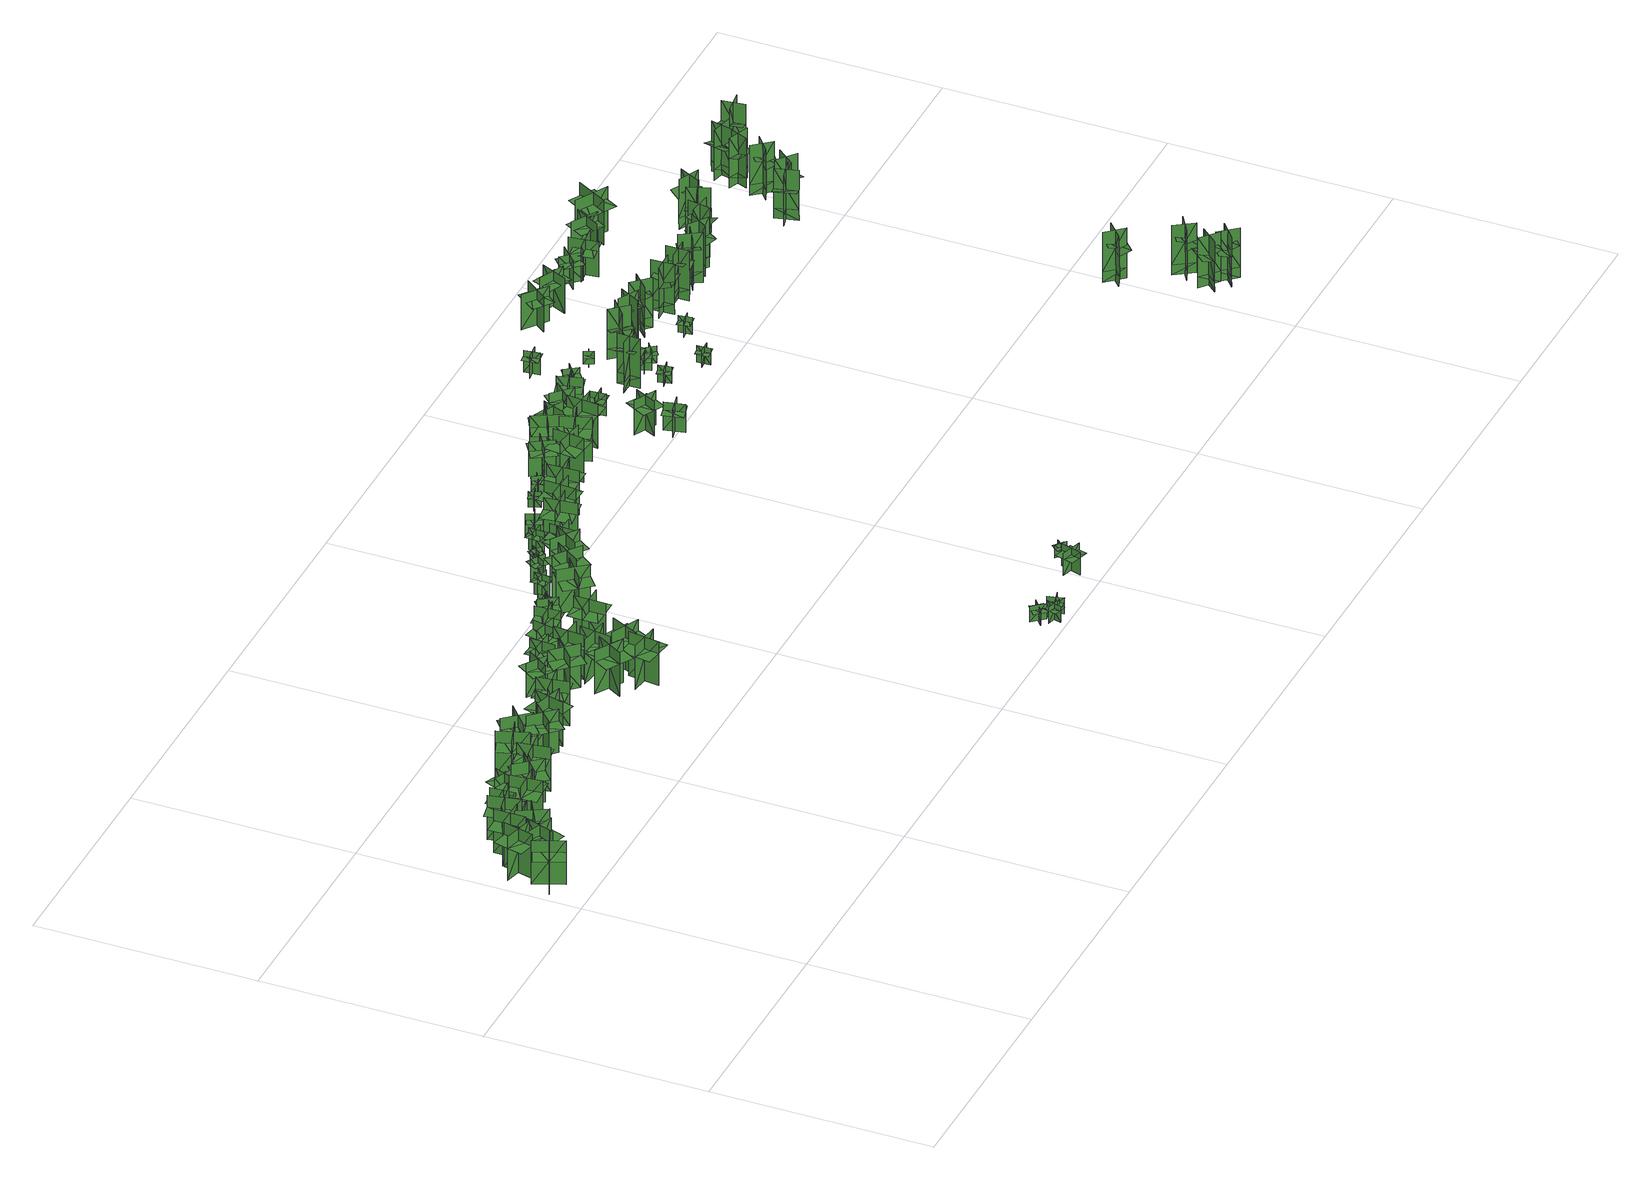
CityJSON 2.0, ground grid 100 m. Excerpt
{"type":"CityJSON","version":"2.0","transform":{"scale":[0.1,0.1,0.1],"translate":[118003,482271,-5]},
"CityObjects":{
"tree1":{"type":"SolitaryVegetationObject","geometry":[{"type":"MultiSurface","lod":"1","boundaries":[[[0,1,2]],[[0,2,3]],[[4,5,6]],[[4,6,7]],[[8,9,10]],[[8,10,11]],[[8,11,12]],[[8,12,13]]]}]},
"tree2":{"type":"SolitaryVegetationObject","geometry":[{"type":"MultiSurface","lod":"1","boundaries":[[[14,15,16]],[[14,16,17]],[[18,19,20]],[[18,20,21]],[[22,23,24]],[[22,24,25]],[[22,25,26]],[[22,26,27]]]}]},
"tree3":{"type":"SolitaryVegetationObject","geometry":[{"type":"MultiSurface","lod":"1","boundaries":[[[28,29,30]],[[28,30,31]],[[32,33,34]],[[32,34,35]],[[36,37,38]],[[36,38,39]],[[36,39,40]],[[36,40,41]]]}]},
"tree4":{"type":"SolitaryVegetationObject","geometry":[{"type":"MultiSurface","lod":"1","boundaries":[[[42,43,44]],[[42,44,45]],[[46,47,48]],[[46,48,49]],[[50,51,52]],[[50,52,53]],[[50,53,54]],[[50,54,55]]]}]},
"tree5":{"type":"SolitaryVegetationObject","geometry":[{"type":"MultiSurface","lod":"1","boundaries":[[[56,57,58]],[[56,58,59]],[[60,61,62]],[[60,62,63]],[[64,65,66]],[[64,66,67]],[[64,67,68]],[[64,68,69]]]}]},
"tree6":{"type":"SolitaryVegetationObject","geometry":[{"type":"MultiSurface","lod":"1","boundaries":[[[70,71,72]],[[70,72,73]],[[74,75,76]],[[74,76,77]],[[78,79,80]],[[78,80,81]],[[78,81,82]],[[78,82,83]]]}]},
"tree7":{"type":"SolitaryVegetationObject","geometry":[{"type":"MultiSurface","lod":"1","boundaries":[[[84,85,86]],[[84,86,87]],[[88,89,90]],[[88,90,91]],[[92,93,94]],[[92,94,95]],[[92,95,96]],[[92,96,97]]]}]},
"tree8":{"type":"SolitaryVegetationObject","geometry":[{"type":"MultiSurface","lod":"1","boundaries":[[[98,99,100]],[[98,100,101]],[[102,103,104]],[[102,104,105]],[[106,107,108]],[[106,108,109]],[[106,109,110]],[[106,110,111]]]}]},
"tree9":{"type":"SolitaryVegetationObject","geometry":[{"type":"MultiSurface","lod":"1","boundaries":[[[112,113,114]],[[112,114,115]],[[116,117,118]],[[116,118,119]],[[120,121,122]],[[120,122,123]],[[120,123,124]],[[120,124,125]]]}]},
"tree10":{"type":"SolitaryVegetationObject","geometry":[{"type":"MultiSurface","lod":"1","boundaries":[[[126,127,128]],[[126,128,129]],[[130,131,132]],[[130,132,133]],[[134,135,136]],[[134,136,137]],[[134,137,138]],[[134,138,139]]]}]},
"tree11":{"type":"SolitaryVegetationObject","geometry":[{"type":"MultiSurface","lod":"1","boundaries":[[[140,141,142]],[[140,142,143]],[[144,145,146]],[[144,146,147]],[[148,149,150]],[[148,150,151]],[[148,151,152]],[[148,152,153]]]}]},
"tree12":{"type":"SolitaryVegetationObject","geometry":[{"type":"MultiSurface","lod":"1","boundaries":[[[154,155,156]],[[154,156,157]],[[158,159,160]],[[158,160,161]],[[162,163,164]],[[162,164,165]],[[162,165,166]],[[162,166,167]]]}]},
"tree13":{"type":"SolitaryVegetationObject","geometry":[{"type":"MultiSurface","lod":"1","boundaries":[[[168,169,170]],[[168,170,171]],[[172,173,174]],[[172,174,175]],[[176,177,178]],[[176,178,179]],[[176,179,180]],[[176,180,181]]]}]},
"tree14":{"type":"SolitaryVegetationObject","geometry":[{"type":"MultiSurface","lod":"1","boundaries":[[[182,183,184]],[[182,184,185]],[[186,187,188]],[[186,188,189]],[[190,191,192]],[[190,192,193]],[[190,193,194]],[[190,194,195]]]}]},
"tree15":{"type":"SolitaryVegetationObject","geometry":[{"type":"MultiSurface","lod":"1","boundaries":[[[196,197,198]],[[196,198,199]],[[200,201,202]],[[200,202,203]],[[204,205,206]],[[204,206,207]],[[204,207,208]],[[204,208,209]]]}]},
"tree16":{"type":"SolitaryVegetationObject","geometry":[{"type":"MultiSurface","lod":"1","boundaries":[[[210,211,212]],[[210,212,213]],[[214,215,216]],[[214,216,217]],[[218,219,220]],[[218,220,221]],[[218,221,222]],[[218,222,223]]]}]},
"tree17":{"type":"SolitaryVegetationObject","geometry":[{"type":"MultiSurface","lod":"1","boundaries":[[[224,225,226]],[[224,226,227]],[[228,229,230]],[[228,230,231]],[[232,233,234]],[[232,234,235]],[[232,235,236]],[[232,236,237]]]}]},
"tree18":{"type":"SolitaryVegetationObject","geometry":[{"type":"MultiSurface","lod":"1","boundaries":[[[238,239,240]],[[238,240,241]],[[242,243,244]],[[242,244,245]],[[246,247,248]],[[246,248,249]],[[246,249,250]],[[246,250,251]]]}]},
"tree19":{"type":"SolitaryVegetationObject","geometry":[{"type":"MultiSurface","lod":"1","boundaries":[[[252,253,254]],[[252,254,255]],[[256,257,258]],[[256,258,259]],[[260,261,262]],[[260,262,263]],[[260,263,264]],[[260,264,265]]]}]},
"tree20":{"type":"SolitaryVegetationObject","geometry":[{"type":"MultiSurface","lod":"1","boundaries":[[[266,267,268]],[[266,268,269]],[[270,271,272]],[[270,272,273]],[[274,275,276]],[[274,276,277]],[[274,277,278]],[[274,278,279]]]}]},
"tree21":{"type":"SolitaryVegetationObject","geometry":[{"type":"MultiSurface","lod":"1","boundaries":[[[280,281,282]],[[280,282,283]],[[284,285,286]],[[284,286,287]],[[288,289,290]],[[288,290,291]],[[288,291,292]],[[288,292,293]]]}]},
"tree22":{"type":"SolitaryVegetationObject","geometry":[{"type":"MultiSurface","lod":"1","boundaries":[[[294,295,296]],[[294,296,297]],[[298,299,300]],[[298,300,301]],[[302,303,304]],[[302,304,305]],[[302,305,306]],[[302,306,307]]]}]},
"tree23":{"type":"SolitaryVegetationObject","geometry":[{"type":"MultiSurface","lod":"1","boundaries":[[[308,309,310]],[[308,310,311]],[[312,313,314]],[[312,314,315]],[[316,317,318]],[[316,318,319]],[[316,319,320]],[[316,320,321]]]}]},
"tree24":{"type":"SolitaryVegetationObject","geometry":[{"type":"MultiSurface","lod":"1","boundaries":[[[322,323,324]],[[322,324,325]],[[326,327,328]],[[326,328,329]],[[330,331,332]],[[330,332,333]],[[330,333,334]],[[330,334,335]]]}]},
"tree25":{"type":"SolitaryVegetationObject","geometry":[{"type":"MultiSurface","lod":"1","boundaries":[[[336,337,338]],[[336,338,339]],[[340,341,342]],[[340,342,343]],[[344,345,346]],[[344,346,347]],[[344,347,348]],[[344,348,349]]]}]},
"tree26":{"type":"SolitaryVegetationObject","geometry":[{"type":"MultiSurface","lod":"1","boundaries":[[[350,351,352]],[[350,352,353]],[[354,355,356]],[[354,356,357]],[[358,359,360]],[[358,360,361]],[[358,361,362]],[[358,362,363]]]}]},
"tree27":{"type":"SolitaryVegetationObject","geometry":[{"type":"MultiSurface","lod":"1","boundaries":[[[364,365,366]],[[364,366,367]],[[368,369,370]],[[368,370,371]],[[372,373,374]],[[372,374,375]],[[372,375,376]],[[372,376,377]]]}]},
"tree28":{"type":"SolitaryVegetationObject","geometry":[{"type":"MultiSurface","lod":"1","boundaries":[[[378,379,380]],[[378,380,381]],[[382,383,384]],[[382,384,385]],[[386,387,388]],[[386,388,389]],[[386,389,390]],[[386,390,391]]]}]},
"tree29":{"type":"SolitaryVegetationObject","geometry":[{"type":"MultiSurface","lod":"1","boundaries":[[[392,393,394]],[[392,394,395]],[[396,397,398]],[[396,398,399]],[[400,401,402]],[[400,402,403]],[[400,403,404]],[[400,404,405]]]}]},
"tree30":{"type":"SolitaryVegetationObject","geometry":[{"type":"MultiSurface","lod":"1","boundaries":[[[406,407,408]],[[406,408,409]],[[410,411,412]],[[410,412,413]],[[414,415,416]],[[414,416,417]],[[414,417,418]],[[414,418,419]]]}]},
"tree31":{"type":"SolitaryVegetationObject","geometry":[{"type":"MultiSurface","lod":"1","boundaries":[[[420,421,422]],[[420,422,423]],[[424,425,426]],[[424,426,427]],[[428,429,430]],[[428,430,431]],[[428,431,432]],[[428,432,433]]]}]},
"tree32":{"type":"SolitaryVegetationObject","geometry":[{"type":"MultiSurface","lod":"1","boundaries":[[[434,435,436]],[[434,436,437]],[[438,439,440]],[[438,440,441]],[[442,443,444]],[[442,444,445]],[[442,445,446]],[[442,446,447]]]}]},
"tree33":{"type":"SolitaryVegetationObject","geometry":[{"type":"MultiSurface","lod":"1","boundaries":[[[448,449,450]],[[448,450,451]],[[452,453,454]],[[452,454,455]],[[456,457,458]],[[456,458,459]],[[456,459,460]],[[456,460,461]]]}]},
"tree34":{"type":"SolitaryVegetationObject","geometry":[{"type":"MultiSurface","lod":"1","boundaries":[[[462,463,464]],[[462,464,465]],[[466,467,468]],[[466,468,469]],[[470,471,472]],[[470,472,473]],[[470,473,474]],[[470,474,475]]]}]},
"tree35":{"type":"SolitaryVegetationObject","geometry":[{"type":"MultiSurface","lod":"1","boundaries":[[[476,477,478]],[[476,478,479]],[[480,481,482]],[[480,482,483]],[[484,485,486]],[[484,486,487]],[[484,487,488]],[[484,488,489]]]}]},
"tree36":{"type":"SolitaryVegetationObject","geometry":[{"type":"MultiSurface","lod":"1","boundaries":[[[490,491,492]],[[490,492,493]],[[494,495,496]],[[494,496,497]],[[498,499,500]],[[498,500,501]],[[498,501,502]],[[498,502,503]]]}]},
"tree37":{"type":"SolitaryVegetationObject","geometry":[{"type":"MultiSurface","lod":"1","boundaries":[[[504,505,506]],[[504,506,507]],[[508,509,510]],[[508,510,511]],[[512,513,514]],[[512,514,515]],[[512,515,516]],[[512,516,517]]]}]},
"tree38":{"type":"SolitaryVegetationObject","geometry":[{"type":"MultiSurface","lod":"1","boundaries":[[[518,519,520]],[[518,520,521]],[[522,523,524]],[[522,524,525]],[[526,527,528]],[[526,528,529]],[[526,529,530]],[[526,530,531]]]}]},
"tree39":{"type":"SolitaryVegetationObject","geometry":[{"type":"MultiSurface","lod":"1","boundaries":[[[532,533,534]],[[532,534,535]],[[536,537,538]],[[536,538,539]],[[540,541,542]],[[540,542,543]],[[540,543,544]],[[540,544,545]]]}]},
"tree40":{"type":"SolitaryVegetationObject","geometry":[{"type":"MultiSurface","lod":"1","boundaries":[[[546,547,548]],[[546,548,549]],[[550,551,552]],[[550,552,553]],[[554,555,556]],[[554,556,557]],[[554,557,558]],[[554,558,559]]]}]},
"tree41":{"type":"SolitaryVegetationObject","geometry":[{"type":"MultiSurface","lod":"1","boundaries":[[[560,561,562]],[[560,562,563]],[[564,565,566]],[[564,566,567]],[[568,569,570]],[[568,570,571]],[[568,571,572]],[[568,572,573]]]}]},
"tree42":{"type":"SolitaryVegetationObject","geometry":[{"type":"MultiSurface","lod":"1","boundaries":[[[574,575,576]],[[574,576,577]],[[578,579,580]],[[578,580,581]],[[582,583,584]],[[582,584,585]],[[582,585,586]],[[582,586,587]]]}]},
"tree43":{"type":"SolitaryVegetationObject","geometry":[{"type":"MultiSurface","lod":"1","boundaries":[[[588,589,590]],[[588,590,591]],[[592,593,594]],[[592,594,595]],[[596,597,598]],[[596,598,599]],[[596,599,600]],[[596,600,601]]]}]},
"tree44":{"type":"SolitaryVegetationObject","geometry":[{"type":"MultiSurface","lod":"1","boundaries":[[[602,603,604]],[[602,604,605]],[[606,607,608]],[[606,608,609]],[[610,611,612]],[[610,612,613]],[[610,613,614]],[[610,614,615]]]}]},
"tree45":{"type":"SolitaryVegetationObject","geometry":[{"type":"MultiSurface","lod":"1","boundaries":[[[616,617,618]],[[616,618,619]],[[620,621,622]],[[620,622,623]],[[624,625,626]],[[624,626,627]],[[624,627,628]],[[624,628,629]]]}]},
"tree46":{"type":"SolitaryVegetationObject","geometry":[{"type":"MultiSurface","lod":"1","boundaries":[[[630,631,632]],[[630,632,633]],[[634,635,636]],[[634,636,637]],[[638,639,640]],[[638,640,641]],[[638,641,642]],[[638,642,643]]]}]},
"tree47":{"type":"SolitaryVegetationObject","geometry":[{"type":"MultiSurface","lod":"1","boundaries":[[[644,645,646]],[[644,646,647]],[[648,649,650]],[[648,650,651]],[[652,653,654]],[[652,654,655]],[[652,655,656]],[[652,656,657]]]}]},
"tree48":{"type":"SolitaryVegetationObject","geometry":[{"type":"MultiSurface","lod":"1","boundaries":[[[658,659,660]],[[658,660,661]],[[662,663,664]],[[662,664,665]],[[666,667,668]],[[666,668,669]],[[666,669,670]],[[666,670,671]]]}]},
"tree49":{"type":"SolitaryVegetationObject","geometry":[{"type":"MultiSurface","lod":"1","boundaries":[[[672,673,674]],[[672,674,675]],[[676,677,678]],[[676,678,679]],[[680,681,682]],[[680,682,683]],[[680,683,684]],[[680,684,685]]]}]},
"tree50":{"type":"SolitaryVegetationObject","geometry":[{"type":"MultiSurface","lod":"1","boundaries":[[[686,687,688]],[[686,688,689]],[[690,691,692]],[[690,692,693]],[[694,695,696]],[[694,696,697]],[[694,697,698]],[[694,698,699]]]}]},
"tree51":{"type":"SolitaryVegetationObject","geometry":[{"type":"MultiSurface","lod":"1","boundaries":[[[700,701,702]],[[700,702,703]],[[704,705,706]],[[704,706,707]],[[708,709,710]],[[708,710,711]],[[708,711,712]],[[708,712,713]]]}]},
"tree52":{"type":"SolitaryVegetationObject","geometry":[{"type":"MultiSurface","lod":"1","boundaries":[[[714,715,716]],[[714,716,717]],[[718,719,720]],[[718,720,721]],[[722,723,724]],[[722,724,725]],[[722,725,726]],[[722,726,727]]]}]},
"tree53":{"type":"SolitaryVegetationObject","geometry":[{"type":"MultiSurface","lod":"1","boundaries":[[[728,729,730]],[[728,730,731]],[[732,733,734]],[[732,734,735]],[[736,737,738]],[[736,738,739]],[[736,739,740]],[[736,740,741]]]}]},
"tree54":{"type":"SolitaryVegetationObject","geometry":[{"type":"MultiSurface","lod":"1","boundaries":[[[742,743,744]],[[742,744,745]],[[746,747,748]],[[746,748,749]],[[750,751,752]],[[750,752,753]],[[750,753,754]],[[750,754,755]]]}]},
"tree55":{"type":"SolitaryVegetationObject","geometry":[{"type":"MultiSurface","lod":"1","boundaries":[[[756,757,758]],[[756,758,759]],[[760,761,762]],[[760,762,763]],[[764,765,766]],[[764,766,767]],[[764,767,768]],[[764,768,769]]]}]},
"tree56":{"type":"SolitaryVegetationObject","geometry":[{"type":"MultiSurface","lod":"1","boundaries":[[[770,771,772]],[[770,772,773]],[[774,775,776]],[[774,776,777]],[[778,779,780]],[[778,780,781]],[[778,781,782]],[[778,782,783]]]}]},
"tree57":{"type":"SolitaryVegetationObject","geometry":[{"type":"MultiSurface","lod":"1","boundaries":[[[784,785,786]],[[784,786,787]],[[788,789,790]],[[788,790,791]],[[792,793,794]],[[792,794,795]],[[792,795,796]],[[792,796,797]]]}]},
"tree58":{"type":"SolitaryVegetationObject","geometry":[{"type":"MultiSurface","lod":"1","boundaries":[[[798,799,800]],[[798,800,801]],[[802,803,804]],[[802,804,805]],[[806,807,808]],[[806,808,809]],[[806,809,810]],[[806,810,811]]]}]},
"tree59":{"type":"SolitaryVegetationObject","geometry":[{"type":"MultiSurface","lod":"1","boundaries":[[[812,813,814]],[[812,814,815]],[[816,817,818]],[[816,818,819]],[[820,821,822]],[[820,822,823]],[[820,823,824]],[[820,824,825]]]}]},
"tree60":{"type":"SolitaryVegetationObject","geometry":[{"type":"MultiSurface","lod":"1","boundaries":[[[826,827,828]],[[826,828,829]],[[830,831,832]],[[830,832,833]],[[834,835,836]],[[834,836,837]],[[834,837,838]],[[834,838,839]]]}]},
"tree61":{"type":"SolitaryVegetationObject","geometry":[{"type":"MultiSurface","lod":"1","boundaries":[[[840,841,842]],[[840,842,843]],[[844,845,846]],[[844,846,847]],[[848,849,850]],[[848,850,851]],[[848,851,852]],[[848,852,853]]]}]},
"tree62":{"type":"SolitaryVegetationObject","geometry":[{"type":"MultiSurface","lod":"1","boundaries":[[[854,855,856]],[[854,856,857]],[[858,859,860]],[[858,860,861]],[[862,863,864]],[[862,864,865]],[[862,865,866]],[[862,866,867]]]}]},
"tree63":{"type":"SolitaryVegetationObject","geometry":[{"type":"MultiSurface","lod":"1","boundaries":[[[868,869,870]],[[868,870,871]],[[872,873,874]],[[872,874,875]],[[876,877,878]],[[876,878,879]],[[876,879,880]],[[876,880,881]]]}]},
"tree64":{"type":"SolitaryVegetationObject","geometry":[{"type":"MultiSurface","lod":"1","boundaries":[[[882,883,884]],[[882,884,885]],[[886,887,888]],[[886,888,889]],[[890,891,887]],[[890,887,886]],[[892,893,883]],[[892,883,882]],[[894,895,896]],[[894,896,897]],[[898,899,900]],[[898,900,901]]]}]},
"tree65":{"type":"SolitaryVegetationObject","geometry":[{"type":"MultiSurface","lod":"1","boundaries":[[[902,903,904]],[[902,904,905]],[[906,907,908]],[[906,908,909]],[[910,911,912]],[[910,912,913]],[[910,913,914]],[[910,914,915]]]}]},
"tree66":{"type":"SolitaryVegetationObject","geometry":[{"type":"MultiSurface","lod":"1","boundaries":[[[916,917,918]],[[916,918,919]],[[920,921,922]],[[920,922,923]],[[924,925,926]],[[924,926,927]],[[924,927,928]],[[924,928,929]]]}]},
"tree67":{"type":"SolitaryVegetationObject","geometry":[{"type":"MultiSurface","lod":"1","boundaries":[[[930,931,932]],[[930,932,933]],[[934,935,936]],[[934,936,937]],[[938,939,940]],[[938,940,941]],[[938,941,942]],[[938,942,943]]]}]},
"tree68":{"type":"SolitaryVegetationObject","geometry":[{"type":"MultiSurface","lod":"1","boundaries":[[[944,945,946]],[[944,946,947]],[[948,949,950]],[[948,950,951]],[[952,953,954]],[[952,954,955]],[[952,955,956]],[[952,956,957]]]}]},
"tree69":{"type":"SolitaryVegetationObject","geometry":[{"type":"MultiSurface","lod":"1","boundaries":[[[958,959,960]],[[958,960,961]],[[962,963,964]],[[962,964,965]],[[966,967,968]],[[966,968,969]],[[966,969,970]],[[966,970,971]]]}]},
"tree70":{"type":"SolitaryVegetationObject","geometry":[{"type":"MultiSurface","lod":"1","boundaries":[[[972,973,974]],[[972,974,975]],[[976,977,978]],[[976,978,979]],[[980,981,977]],[[980,977,976]],[[982,983,973]],[[982,973,972]],[[984,985,986]],[[984,986,987]],[[988,989,990]],[[988,990,991]]]}]},
"tree71":{"type":"SolitaryVegetationObject","geometry":[{"type":"MultiSurface","lod":"1","boundaries":[[[992,993,994]],[[992,994,995]],[[996,997,998]],[[996,998,999]],[[1000,1001,1002]],[[1000,1002,1003]],[[1000,1003,1004]],[[1000,1004,1005]]]}]},
"tree72":{"type":"SolitaryVegetationObject","geometry":[{"type":"MultiSurface","lod":"1","boundaries":[[[1006,1007,1008]],[[1006,1008,1009]],[[1010,1011,1012]],[[1010,1012,1013]],[[1014,1015,1011]],[[1014,1011,1010]],[[1016,1017,1007]],[[1016,1007,1006]],[[1018,1019,1020]],[[1018,1020,1021]],[[1022,1023,1024]],[[1022,1024,1025]]]}]},
"tree73":{"type":"SolitaryVegetationObject","geometry":[{"type":"MultiSurface","lod":"1","boundaries":[[[1026,1027,1028]],[[1026,1028,1029]],[[1030,1031,1032]],[[1030,1032,1033]],[[1034,1035,1031]],[[1034,1031,1030]],[[1036,1037,1027]],[[1036,1027,1026]],[[1038,1039,1040]],[[1038,1040,1041]],[[1042,1043,1044]],[[1042,1044,1045]]]}]},
"tree74":{"type":"SolitaryVegetationObject","geometry":[{"type":"MultiSurface","lod":"1","boundaries":[[[1046,1047,1048]],[[1046,1048,1049]],[[1050,1051,1052]],[[1050,1052,1053]],[[1054,1055,1056]],[[1054,1056,1057]],[[1054,1057,1058]],[[1054,1058,1059]]]}]},
"tree75":{"type":"SolitaryVegetationObject","geometry":[{"type":"MultiSurface","lod":"1","boundaries":[[[1060,1061,1062]],[[1060,1062,1063]],[[1064,1065,1066]],[[1064,1066,1067]],[[1068,1069,1070]],[[1068,1070,1071]],[[1068,1072,1073]],[[1068,1073,1069]]]}]},
"tree76":{"type":"SolitaryVegetationObject","geometry":[{"type":"MultiSurface","lod":"1","boundaries":[[[1074,1075,1076]],[[1074,1076,1077]],[[1078,1079,1080]],[[1078,1080,1081]],[[1082,1083,1084]],[[1082,1084,1085]],[[1082,1086,1087]],[[1082,1087,1083]]]}]},
"tree77":{"type":"SolitaryVegetationObject","geometry":[{"type":"MultiSurface","lod":"1","boundaries":[[[1088,1089,1090]],[[1088,1090,1091]],[[1092,1093,1094]],[[1092,1094,1095]],[[1096,1097,1093]],[[1096,1093,1092]],[[1098,1099,1089]],[[1098,1089,1088]],[[1100,1101,1102]],[[1100,1102,1103]],[[1104,1105,1106]],[[1104,1106,1107]]]}]},
"tree78":{"type":"SolitaryVegetationObject","geometry":[{"type":"MultiSurface","lod":"1","boundaries":[[[1108,1109,1110]],[[1108,1110,1111]],[[1112,1113,1114]],[[1112,1114,1115]],[[1116,1117,1113]],[[1116,1113,1112]],[[1118,1119,1109]],[[1118,1109,1108]],[[1120,1121,1122]],[[1120,1122,1123]],[[1124,1125,1126]],[[1124,1126,1127]]]}]},
"tree79":{"type":"SolitaryVegetationObject","geometry":[{"type":"MultiSurface","lod":"1","boundaries":[[[1128,1129,1130]],[[1128,1130,1131]],[[1132,1133,1134]],[[1132,1134,1135]],[[1136,1137,1138]],[[1136,1138,1139]],[[1136,1140,1141]],[[1136,1141,1137]]]}]},
"tree80":{"type":"SolitaryVegetationObject","geometry":[{"type":"MultiSurface","lod":"1","boundaries":[[[1142,1143,1144]],[[1142,1144,1145]],[[1146,1147,1148]],[[1146,1148,1149]],[[1150,1151,1147]],[[1150,1147,1146]],[[1152,1153,1143]],[[1152,1143,1142]],[[1154,1155,1156]],[[1154,1156,1157]],[[1158,1159,1160]],[[1158,1160,1161]]]}]},
"tree81":{"type":"SolitaryVegetationObject","geometry":[{"type":"MultiSurface","lod":"1","boundaries":[[[1162,1163,1164]],[[1162,1164,1165]],[[1166,1167,1168]],[[1166,1168,1169]],[[1170,1171,1172]],[[1170,1172,1173]],[[1170,1174,1175]],[[1170,1175,1171]]]}]},
"tree82":{"type":"SolitaryVegetationObject","geometry":[{"type":"MultiSurface","lod":"1","boundaries":[[[1176,1177,1178]],[[1176,1178,1179]],[[1180,1181,1182]],[[1180,1182,1183]],[[1184,1185,1181]],[[1184,1181,1180]],[[1186,1187,1177]],[[1186,1177,1176]],[[1188,1189,1190]],[[1188,1190,1191]],[[1192,1193,1194]],[[1192,1194,1195]]]}]},
"tree83":{"type":"SolitaryVegetationObject","geometry":[{"type":"MultiSurface","lod":"1","boundaries":[[[1196,1197,1198]],[[1196,1198,1199]],[[1200,1201,1202]],[[1200,1202,1203]],[[1204,1205,1206]],[[1204,1206,1207]],[[1204,1208,1209]],[[1204,1209,1205]]]}]},
"tree84":{"type":"SolitaryVegetationObject","geometry":[{"type":"MultiSurface","lod":"1","boundaries":[[[1210,1211,1212]],[[1210,1212,1213]],[[1214,1215,1216]],[[1214,1216,1217]],[[1218,1219,1215]],[[1218,1215,1214]],[[1220,1221,1211]],[[1220,1211,1210]],[[1222,1223,1224]],[[1222,1224,1225]],[[1226,1227,1228]],[[1226,1228,1229]]]}]},
"tree85":{"type":"SolitaryVegetationObject","geometry":[{"type":"MultiSurface","lod":"1","boundaries":[[[1230,1231,1232]],[[1230,1232,1233]],[[1234,1235,1236]],[[1234,1236,1237]],[[1238,1239,1235]],[[1238,1235,1234]],[[1240,1241,1231]],[[1240,1231,1230]],[[1242,1243,1244]],[[1242,1244,1245]],[[1246,1247,1248]],[[1246,1248,1249]]]}]},
"tree86":{"type":"SolitaryVegetationObject","geometry":[{"type":"MultiSurface","lod":"1","boundaries":[[[1250,1251,1252]],[[1250,1252,1253]],[[1254,1255,1256]],[[1254,1256,1257]],[[1258,1259,1255]],[[1258,1255,1254]],[[1260,1261,1251]],[[1260,1251,1250]],[[1262,1263,1264]],[[1262,1264,1265]],[[1266,1267,1268]],[[1266,1268,1269]]]}]},
"tree87":{"type":"SolitaryVegetationObject","geometry":[{"type":"MultiSurface","lod":"1","boundaries":[[[1270,1271,1272]],[[1270,1272,1273]],[[1274,1275,1276]],[[1274,1276,1277]],[[1278,1279,1280]],[[1278,1280,1281]],[[1278,1282,1283]],[[1278,1283,1279]]]}]},
"tree88":{"type":"SolitaryVegetationObject","geometry":[{"type":"MultiSurface","lod":"1","boundaries":[[[1284,1285,1286]],[[1284,1286,1287]],[[1288,1289,1290]],[[1288,1290,1291]],[[1292,1293,1289]],[[1292,1289,1288]],[[1294,1295,1285]],[[1294,1285,1284]],[[1296,1297,1298]],[[1296,1298,1299]],[[1300,1301,1302]],[[1300,1302,1303]]]}]},
"tree89":{"type":"SolitaryVegetationObject","geometry":[{"type":"MultiSurface","lod":"1","boundaries":[[[1304,1305,1306]],[[1304,1306,1307]],[[1308,1309,1310]],[[1308,1310,1311]],[[1312,1313,1309]],[[1312,1309,1308]],[[1314,1315,1305]],[[1314,1305,1304]],[[1316,1317,1318]],[[1316,1318,1319]],[[1320,1321,1322]],[[1320,1322,1323]]]}]},
"tree90":{"type":"SolitaryVegetationObject","geometry":[{"type":"MultiSurface","lod":"1","boundaries":[[[1324,1325,1326]],[[1324,1326,1327]],[[1328,1329,1330]],[[1328,1330,1331]],[[1332,1333,1329]],[[1332,1329,1328]],[[1334,1335,1325]],[[1334,1325,1324]],[[1336,1337,1338]],[[1336,1338,1339]],[[1340,1341,1342]],[[1340,1342,1343]]]}]},
"tree91":{"type":"SolitaryVegetationObject","geometry":[{"type":"MultiSurface","lod":"1","boundaries":[[[1344,1345,1346]],[[1344,1346,1347]],[[1348,1349,1350]],[[1348,1350,1351]],[[1352,1353,1349]],[[1352,1349,1348]],[[1354,1355,1345]],[[1354,1345,1344]],[[1356,1357,1358]],[[1356,1358,1359]],[[1360,1361,1362]],[[1360,1362,1363]]]}]},
"tree92":{"type":"SolitaryVegetationObject","geometry":[{"type":"MultiSurface","lod":"1","boundaries":[[[1364,1365,1366]],[[1364,1366,1367]],[[1368,1369,1370]],[[1368,1370,1371]],[[1372,1373,1369]],[[1372,1369,1368]],[[1374,1375,1365]],[[1374,1365,1364]],[[1376,1377,1378]],[[1376,1378,1379]],[[1380,1381,1382]],[[1380,1382,1383]]]}]},
"tree93":{"type":"SolitaryVegetationObject","geometry":[{"type":"MultiSurface","lod":"1","boundaries":[[[1384,1385,1386]],[[1384,1386,1387]],[[1388,1389,1390]],[[1388,1390,1391]],[[1392,1393,1389]],[[1392,1389,1388]],[[1394,1395,1385]],[[1394,1385,1384]],[[1396,1397,1398]],[[1396,1398,1399]],[[1400,1401,1402]],[[1400,1402,1403]]]}]},
"tree94":{"type":"SolitaryVegetationObject","geometry":[{"type":"MultiSurface","lod":"1","boundaries":[[[1404,1405,1406]],[[1404,1406,1407]],[[1408,1409,1410]],[[1408,1410,1411]],[[1412,1413,1409]],[[1412,1409,1408]],[[1414,1415,1405]],[[1414,1405,1404]],[[1416,1417,1418]],[[1416,1418,1419]],[[1420,1421,1422]],[[1420,1422,1423]]]}]},
"tree95":{"type":"SolitaryVegetationObject","geometry":[{"type":"MultiSurface","lod":"1","boundaries":[[[1424,1425,1426]],[[1424,1426,1427]],[[1428,1429,1430]],[[1428,1430,1431]],[[1432,1433,1429]],[[1432,1429,1428]],[[1434,1435,1425]],[[1434,1425,1424]],[[1436,1437,1438]],[[1436,1438,1439]],[[1440,1441,1442]],[[1440,1442,1443]]]}]},
"tree96":{"type":"SolitaryVegetationObject","geometry":[{"type":"MultiSurface","lod":"1","boundaries":[[[1444,1445,1446]],[[1444,1446,1447]],[[1448,1449,1450]],[[1448,1450,1451]],[[1452,1453,1449]],[[1452,1449,1448]],[[1454,1455,1445]],[[1454,1445,1444]],[[1456,1457,1458]],[[1456,1458,1459]],[[1460,1461,1462]],[[1460,1462,1463]]]}]},
"tree97":{"type":"SolitaryVegetationObject","geometry":[{"type":"MultiSurface","lod":"1","boundaries":[[[1464,1465,1466]],[[1464,1466,1467]],[[1468,1469,1470]],[[1468,1470,1471]],[[1472,1473,1469]],[[1472,1469,1468]],[[1474,1475,1465]],[[1474,1465,1464]],[[1476,1477,1478]],[[1476,1478,1479]],[[1480,1481,1482]],[[1480,1482,1483]]]}]}
},
"vertices":[
[72,1253,18],[127,1121,18],[127,1121,234],[72,1253,234],[33,1155,18],[165,1211,18],[165,1211,234],[33,1155,234],[33,1155,178],[60,1092,178],[192,1148,178],[165,1211,178],[138,1275,178],[6,1219,178],
[137,1401,25],[103,1262,25],[103,1262,241],[137,1401,241],[48,1346,25],[188,1312,25],[188,1312,241],[48,1346,241],[48,1346,185],[32,1279,185],[171,1245,185],[188,1312,185],[204,1379,185],[65,1413,185],
[117,1290,17],[252,1241,17],[252,1241,234],[117,1290,234],[162,1195,17],[210,1330,17],[210,1330,234],[162,1195,234],[162,1195,177],[227,1172,177],[275,1307,177],[210,1330,177],[146,1353,177],[97,1219,177],
[212,1480,24],[210,1337,24],[210,1337,240],[212,1480,240],[138,1407,24],[281,1405,24],[281,1405,240],[138,1407,240],[138,1407,184],[137,1338,184],[280,1336,184],[281,1405,184],[282,1474,184],[139,1475,184],
[242,1399,16],[313,1274,16],[313,1274,232],[242,1399,232],[215,1298,16],[340,1369,16],[340,1369,232],[215,1298,232],[215,1298,176],[249,1238,176],[374,1309,176],[340,1369,176],[306,1429,176],[181,1358,176],
[385,1488,18],[244,1459,18],[244,1459,235],[385,1488,235],[297,1545,18],[326,1405,18],[326,1405,235],[297,1545,235],[297,1545,178],[229,1531,178],[259,1391,178],[326,1405,178],[394,1419,178],[364,1559,178],
[475,1531,19],[363,1523,19],[363,1523,189],[475,1531,189],[413,1585,19],[421,1472,19],[421,1472,189],[413,1585,189],[413,1585,145],[359,1581,145],[367,1469,145],[421,1472,145],[475,1476,145],[467,1588,145],
[477,1525,13],[489,1382,13],[489,1382,229],[477,1525,229],[410,1445,13],[553,1456,13],[553,1456,229],[410,1445,229],[410,1445,173],[415,1376,173],[558,1387,173],[553,1456,173],[547,1525,173],[404,1513,173],
[509,1517,19],[553,1621,19],[553,1621,189],[509,1517,189],[585,1548,19],[481,1592,19],[481,1592,189],[585,1548,189],[585,1548,145],[606,1598,145],[503,1642,145],[481,1592,145],[460,1543,145],[564,1498,145],
[549,1547,12],[644,1439,12],[644,1439,228],[549,1547,228],[543,1443,12],[651,1537,12],[651,1537,228],[543,1443,228],[543,1443,171],[588,1391,171],[696,1485,171],[651,1537,171],[606,1589,171],[498,1495,171],
[725,1450,10],[703,1591,10],[703,1591,227],[725,1450,227],[786,1534,10],[644,1513,10],[644,1513,227],[786,1534,227],[786,1534,170],[776,1602,170],[634,1581,170],[644,1513,170],[655,1444,170],[796,1466,170],
[737,1701,17],[784,1566,17],[784,1566,233],[737,1701,233],[692,1607,17],[828,1654,17],[828,1654,233],[692,1607,233],[692,1607,177],[715,1542,177],[850,1588,177],[828,1654,177],[805,1719,177],[670,1672,177],
[828,1718,17],[922,1609,17],[922,1609,234],[828,1718,234],[821,1613,17],[930,1707,17],[930,1707,234],[821,1613,234],[821,1613,177],[866,1561,177],[975,1655,177],[930,1707,177],[885,1759,177],[776,1666,177],
[998,1631,12],[895,1531,12],[895,1531,228],[998,1631,228],[893,1631,12],[993,1529,12],[993,1529,228],[893,1631,228],[893,1631,171],[844,1583,171],[944,1481,171],[993,1529,171],[1042,1577,171],[942,1680,171],
[990,1625,11],[1128,1587,11],[1128,1587,228],[990,1625,228],[1042,1534,11],[1080,1672,11],[1080,1672,228],[1042,1534,228],[1042,1534,171],[1109,1516,171],[1147,1654,171],[1080,1672,171],[1014,1691,171],[976,1553,171],
[1189,1565,10],[1166,1707,10],[1166,1707,227],[1189,1565,227],[1250,1651,10],[1108,1628,10],[1108,1628,227],[1250,1651,227],[1250,1651,170],[1239,1719,170],[1097,1696,170],[1108,1628,170],[1119,1560,170],[1261,1583,170],
[1374,1821,18],[1311,1728,18],[1311,1728,188],[1374,1821,188],[1294,1805,18],[1387,1742,18],[1387,1742,188],[1294,1805,188],[1294,1805,143],[1263,1760,143],[1357,1697,143],[1387,1742,143],[1417,1787,143],[1324,1850,143],
[1356,1638,10],[1461,1736,10],[1461,1736,226],[1356,1638,226],[1461,1635,10],[1363,1740,10],[1363,1740,226],[1461,1635,226],[1461,1635,170],[1511,1682,170],[1413,1787,170],[1363,1740,170],[1313,1692,170],[1411,1588,170],
[1436,1563,12],[1559,1489,12],[1559,1489,228],[1436,1563,228],[1462,1462,12],[1535,1585,12],[1535,1585,228],[1462,1462,228],[1462,1462,172],[1521,1426,172],[1594,1549,172],[1535,1585,172],[1476,1620,172],[1402,1497,172],
[1458,1749,20],[1463,1862,20],[1463,1862,190],[1458,1749,190],[1519,1805,20],[1406,1810,20],[1406,1810,190],[1519,1805,190],[1519,1805,146],[1521,1859,146],[1408,1864,146],[1406,1810,146],[1404,1756,146],[1516,1751,146],
[1618,1490,10],[1599,1348,10],[1599,1348,226],[1618,1490,226],[1535,1426,10],[1677,1407,10],[1677,1407,226],[1535,1426,226],[1535,1426,170],[1526,1358,170],[1668,1339,170],[1677,1407,170],[1686,1475,170],[1544,1495,170],
[1519,1647,10],[1532,1789,10],[1532,1789,227],[1519,1647,227],[1599,1714,10],[1456,1727,10],[1456,1727,227],[1599,1714,227],[1599,1714,170],[1605,1783,170],[1462,1796,170],[1456,1727,170],[1450,1658,170],[1593,1646,170],
[1490,1629,11],[1632,1609,11],[1632,1609,228],[1490,1629,228],[1554,1545,11],[1573,1687,11],[1573,1687,228],[1554,1545,228],[1554,1545,171],[1622,1536,171],[1642,1678,171],[1573,1687,171],[1505,1697,171],[1485,1555,171],
[1686,1588,9],[1623,1459,9],[1623,1459,225],[1686,1588,225],[1587,1553,9],[1716,1491,9],[1716,1491,225],[1587,1553,225],[1587,1553,169],[1557,1491,169],[1686,1428,169],[1716,1491,169],[1746,1553,169],[1617,1615,169],
[1629,1830,23],[1519,1855,23],[1519,1855,193],[1629,1830,193],[1585,1899,23],[1560,1789,23],[1560,1789,193],[1585,1899,193],[1585,1899,148],[1532,1911,148],[1507,1801,148],[1560,1789,148],[1613,1777,148],[1638,1887,148],
[1682,1937,20],[1692,1825,20],[1692,1825,190],[1682,1937,190],[1630,1874,20],[1742,1884,20],[1742,1884,190],[1630,1874,190],[1630,1874,146],[1635,1820,146],[1747,1830,146],[1742,1884,146],[1737,1938,146],[1625,1928,146],
[1766,1656,10],[1765,1799,10],[1765,1799,227],[1766,1656,227],[1839,1731,10],[1696,1730,10],[1696,1730,227],[1839,1731,227],[1839,1731,170],[1839,1800,170],[1695,1798,170],[1696,1730,170],[1696,1661,170],[1840,1662,170],
[1765,1963,21],[1821,1890,21],[1821,1890,160],[1765,1963,160],[1757,1896,21],[1829,1953,21],[1829,1953,160],[1757,1896,160],[1757,1896,124],[1784,1861,124],[1857,1918,124],[1829,1953,124],[1802,1988,124],[1730,1931,124],
[1917,1985,22],[1866,1982,22],[1866,1982,100],[1917,1985,100],[1889,2010,22],[1892,1959,22],[1892,1959,100],[1889,2010,100],[1889,2010,80],[1865,2008,80],[1868,1957,80],[1892,1959,80],[1917,1960,80],[1914,2011,80],
[1905,1936,10],[1996,1825,10],[1996,1825,227],[1905,1936,227],[1895,1832,10],[2006,1922,10],[2006,1922,227],[1895,1832,227],[1895,1832,170],[1939,1778,170],[2050,1869,170],[2006,1922,170],[1963,1976,170],[1852,1885,170],
[1980,1998,22],[1987,2069,22],[1987,2069,130],[1980,1998,130],[2020,2031,22],[1949,2038,22],[1949,2038,130],[2020,2031,130],[2020,2031,102],[2023,2065,102],[1952,2072,102],[1949,2038,102],[1945,2004,102],[2016,1997,102],
[2007,1892,12],[2091,2008,12],[2091,2008,228],[2007,1892,228],[2110,1909,12],[1994,1993,12],[1994,1993,228],[2110,1909,228],[2110,1909,172],[2151,1965,172],[2035,2049,172],[1994,1993,172],[1953,1938,172],[2069,1853,172],
[2587,131,35],[2633,76,35],[2633,76,112],[2587,131,112],[2583,80,35],[2638,126,35],[2638,126,112],[2583,80,112],[2585,82,91],[2605,58,91],[2655,100,91],[2635,124,91],[2615,148,91],[2565,106,91],
[2606,56,37],[2675,39,37],[2675,39,115],[2606,56,115],[2632,13,37],[2650,82,37],[2650,82,115],[2632,13,115],[2633,15,93],[2663,8,93],[2679,72,93],[2649,79,93],[2619,87,93],[2603,23,93],
[2674,93,38],[2692,23,38],[2692,23,116],[2674,93,116],[2649,48,38],[2718,66,38],[2718,66,116],[2649,48,116],[2652,49,94],[2659,19,94],[2723,35,94],[2715,65,94],[2707,96,94],[2644,79,94],
[2074,2068,21],[2112,2129,21],[2112,2129,129],[2074,2068,129],[2125,2080,21],[2064,2118,21],[2064,2118,129],[2125,2080,129],[2125,2080,101],[2143,2109,101],[2083,2147,101],[2064,2118,101],[2046,2089,101],[2107,2051,101],
[2098,2048,11],[2215,1966,11],[2215,1966,227],[2098,2048,227],[2117,1946,11],[2199,2063,11],[2199,2063,227],[2117,1946,227],[2117,1946,171],[2173,1906,171],[2255,2024,171],[2199,2063,171],[2142,2103,171],[2060,1985,171],
[2166,2127,23],[2198,2167,23],[2198,2167,100],[2166,2127,100],[2203,2131,23],[2163,2163,23],[2163,2163,100],[2203,2131,100],[2203,2131,80],[2219,2150,80],[2179,2182,80],[2163,2163,80],[2148,2144,80],[2188,2112,80],
[2317,2060,13],[2205,2066,13],[2205,2066,183],[2317,2060,183],[2262,2121,13],[2256,2008,13],[2256,2008,183],[2262,2121,183],[2262,2121,139],[2208,2123,139],[2202,2011,139],[2256,2008,139],[2310,2006,139],[2316,2118,139],
[2267,2147,23],[2270,2218,23],[2270,2218,131],[2267,2147,131],[2305,2182,23],[2234,2186,23],[2234,2186,131],[2305,2182,131],[2305,2182,103],[2307,2217,103],[2236,2220,103],[2234,2186,103],[2232,2151,103],[2304,2148,103],
[2379,2048,12],[2361,2190,12],[2361,2190,228],[2379,2048,228],[2442,2131,12],[2300,2113,12],[2300,2113,228],[2442,2131,228],[2442,2131,172],[2433,2200,172],[2291,2181,172],[2300,2113,172],[2309,2044,172],[2452,2063,172],
[3007,172,37],[2978,76,37],[2978,76,146],[3007,172,146],[2944,137,37],[3040,109,37],[3040,109,146],[2944,137,146],[2948,136,116],[2936,94,116],[3024,68,116],[3036,110,116],[3049,152,116],[2961,178,116],
[2354,2268,23],[2382,2202,23],[2382,2202,131],[2354,2268,131],[2335,2220,23],[2401,2247,23],[2401,2247,131],[2335,2220,131],[2335,2220,103],[2348,2188,103],[2414,2216,103],[2401,2247,103],[2387,2279,103],[2321,2251,103],
[2550,2163,11],[2406,2170,11],[2406,2170,227],[2550,2163,227],[2479,2240,11],[2472,2096,11],[2472,2097,227],[2479,2240,227],[2479,2240,171],[2410,2243,171],[2403,2100,171],[2472,2097,171],[2541,2093,171],[2548,2236,171],
[3048,180,39],[3085,224,39],[3085,224,101],[3048,180,101],[3089,184,39],[3045,220,39],[3045,220,101],[3089,184,101],[3087,185,84],[3103,204,84],[3063,238,84],[3047,219,84],[3031,200,84],[3071,166,84],
[2524,2305,29],[2572,2320,29],[2572,2320,106],[2524,2305,106],[2557,2287,29],[2541,2336,29],[2541,2336,106],[2557,2287,106],[2557,2287,86],[2580,2295,86],[2565,2344,86],[2541,2336,86],[2518,2329,86],[2533,2280,86],
[2514,2202,14],[2657,2208,14],[2657,2208,231],[2514,2202,231],[2591,2132,14],[2585,2275,14],[2585,2275,231],[2591,2132,231],[2591,2132,174],[2660,2134,174],[2654,2278,174],[2585,2275,174],[2516,2272,174],[2522,2129,174],
[2645,2369,27],[2672,2326,27],[2672,2326,104],[2645,2369,104],[2636,2333,27],[2680,2360,27],[2680,2360,104],[2636,2333,104],[2636,2333,84],[2649,2312,84],[2693,2339,84],[2680,2360,84],[2667,2381,84],[2623,2354,84],
[2690,2270,19],[2714,2202,19],[2714,2202,127],[2690,2270,127],[2668,2222,19],[2736,2246,19],[2736,2246,127],[2668,2222,127],[2668,2222,99],[2680,2190,99],[2747,2214,99],[2736,2246,99],[2724,2279,99],[2656,2255,99],
[2723,2346,28],[2818,2406,28],[2818,2406,198],[2723,2346,198],[2803,2328,28],[2743,2423,28],[2743,2423,198],[2803,2328,198],[2803,2328,154],[2849,2357,154],[2788,2452,154],[2743,2423,154],[2697,2394,154],[2758,2299,154],
[2887,2265,20],[2744,2282,20],[2744,2282,236],[2887,2265,236],[2822,2347,20],[2805,2205,20],[2805,2205,236],[2822,2347,236],[2822,2347,180],[2753,2355,180],[2736,2213,180],[2805,2205,180],[2873,2197,180],[2890,2339,180],
[2921,2339,29],[2854,2466,29],[2854,2466,246],[2921,2339,246],[2951,2439,29],[2824,2372,29],[2824,2372,246],[2951,2439,246],[2951,2439,189],[2919,2500,189],[2792,2433,189],[2824,2372,189],[2856,2311,189],[2983,2378,189],
[2906,2367,23],[2953,2231,23],[2953,2231,240],[2906,2367,240],[2861,2273,23],[2996,2319,23],[2996,2319,240],[2861,2273,240],[2861,2273,183],[2883,2208,183],[3019,2254,183],[2996,2319,183],[2974,2385,183],[2838,2338,183],
[2985,2374,37],[3028,2478,37],[3028,2478,207],[2985,2374,207],[3060,2406,37],[2957,2449,37],[2957,2449,207],[3060,2406,207],[3060,2406,163],[3081,2456,163],[2978,2499,163],[2957,2449,163],[2936,2399,163],[3040,2356,163],
[2976,2326,27],[3118,2314,27],[3118,2314,243],[2976,2326,243],[3043,2246,27],[3056,2389,27],[3056,2389,243],[3043,2246,243],[3043,2246,187],[3112,2240,187],[3124,2383,187],[3056,2389,187],[2987,2395,187],[2975,2252,187],
[3129,2362,32],[3177,2309,32],[3177,2309,141],[3129,2362,141],[3126,2310,32],[3179,2358,32],[3179,2358,141],[3126,2310,141],[3126,2310,112],[3150,2285,112],[3203,2333,112],[3179,2358,112],[3156,2384,112],[3103,2336,112],
[3304,2008,43],[3214,1988,43],[3214,1988,182],[3304,2008,182],[3247,2044,43],[3267,1954,43],[3267,1954,182],[3247,2044,182],[3247,2044,145],[3204,2034,145],[3224,1944,145],[3267,1954,145],[3310,1964,145],[3290,2053,145],
[3167,2481,38],[3089,2401,38],[3089,2401,208],[3167,2481,208],[3085,2480,38],[3166,2401,38],[3166,2401,208],[3085,2480,208],[3085,2480,163],[3047,2441,163],[3128,2363,163],[3166,2401,163],[3203,2440,163],[3123,2519,163],
[3174,2142,39],[3274,2090,39],[3274,2090,209],[3174,2142,209],[3199,2064,39],[3251,2164,39],[3251,2164,209],[3199,2064,209],[3199,2064,165],[3247,2039,165],[3299,2139,165],[3251,2164,165],[3203,2189,165],[3151,2089,165],
[3246,2370,40],[3251,2299,40],[3251,2299,149],[3246,2370,149],[3212,2331,40],[3283,2335,40],[3283,2335,149],[3212,2331,149],[3212,2331,120],[3214,2296,120],[3286,2301,120],[3283,2335,120],[3281,2370,120],[3210,2365,120],
[3171,2436,38],[3279,2467,38],[3279,2467,208],[3171,2436,208],[3243,2397,38],[3212,2505,38],[3212,2505,208],[3243,2397,208],[3243,2397,163],[3295,2411,163],[3264,2520,163],[3212,2505,163],[3160,2490,163],[3191,2382,163],
[3338,2175,44],[3370,2145,44],[3370,2145,106],[3338,2175,106],[3339,2146,44],[3369,2178,44],[3369,2178,106],[3339,2146,106],[3339,2146,89],[3355,2131,89],[3385,2163,89],[3369,2178,89],[3352,2193,89],[3322,2161,89],
[3339,2531,44],[3381,2474,44],[3381,2474,152],[3339,2531,152],[3331,2480,44],[3389,2522,44],[3389,2522,152],[3331,2480,152],[3331,2480,124],[3351,2452,124],[3409,2494,124],[3389,2522,124],[3369,2550,124],[3311,2508,124],
[3486,2352,95],[3486,2249,95],[3484,2249,289],[3484,2352,289],[3430,2297,95],[3534,2297,95],[3534,2298,289],[3430,2298,289],[3430,2298,43],[3534,2298,43],[3484,2352,43],[3484,2249,43],[3485,2352,190],[3485,2249,190],[3538,2249,208],[3538,2352,208],[3485,2263,220],[3484,2341,220],[3445,2340,231],[3446,2263,231],
[3428,2694,55],[3357,2684,55],[3357,2684,163],[3428,2694,163],[3387,2725,55],[3396,2654,55],[3396,2654,163],[3387,2725,163],[3387,2725,135],[3353,2721,135],[3362,2650,135],[3396,2654,135],[3430,2659,135],[3421,2730,135],
[3535,2167,44],[3593,2179,44],[3593,2179,126],[3535,2167,126],[3568,2145,44],[3556,2203,44],[3556,2203,126],[3568,2145,126],[3568,2145,103],[3597,2151,103],[3585,2209,103],[3556,2203,103],[3527,2197,103],[3539,2139,103],
[3604,2313,41],[3626,2259,41],[3626,2259,123],[3604,2313,123],[3588,2277,41],[3643,2299,41],[3643,2299,123],[3588,2277,123],[3588,2277,100],[3599,2250,100],[3654,2272,100],[3643,2299,100],[3632,2327,100],[3577,2304,100],
[3579,2520,44],[3539,2502,44],[3539,2502,106],[3579,2520,106],[3552,2531,44],[3570,2490,44],[3570,2490,106],[3552,2531,106],[3552,2531,88],[3532,2522,88],[3550,2481,88],[3570,2490,88],[3590,2499,88],[3572,2540,88],
[3645,2268,41],[3693,2303,41],[3693,2303,123],[3645,2268,123],[3684,2262,41],[3649,2310,41],[3649,2310,123],[3684,2262,123],[3684,2262,100],[3707,2279,100],[3673,2327,100],[3649,2310,100],[3625,2292,100],[3660,2245,100],
[3689,2377,95],[3621,2455,95],[3623,2456,290],[3691,2378,290],[3695,2455,95],[3617,2387,95],[3618,2387,290],[3696,2455,290],[3696,2455,43],[3618,2387,43],[3691,2378,43],[3623,2456,43],[3690,2378,190],[3622,2456,190],[3582,2421,209],[3650,2343,209],[3632,2445,220],[3683,2387,220],[3712,2413,231],[3661,2471,231],
[3725,2080,43],[3784,2085,43],[3784,2085,125],[3725,2080,125],[3755,2054,43],[3750,2113,43],[3750,2113,125],[3755,2054,125],[3755,2054,102],[3784,2057,102],[3779,2115,102],[3750,2113,102],[3721,2111,102],[3725,2052,102],
[3712,2446,94],[3803,2396,94],[3802,2395,289],[3712,2445,289],[3734,2371,94],[3784,2462,94],[3783,2462,289],[3733,2371,289],[3733,2371,43],[3783,2462,43],[3712,2445,43],[3802,2395,43],[3712,2445,189],[3803,2396,189],[3828,2442,208],[3737,2492,208],[3790,2402,220],[3722,2439,220],[3703,2405,230],[3771,2368,230],
[3825,2379,97],[3901,2450,97],[3902,2449,292],[3826,2378,292],[3904,2377,97],[3832,2452,97],[3832,2452,292],[3903,2376,292],[3903,2376,45],[3832,2452,45],[3826,2378,45],[3902,2449,45],[3826,2379,192],[3901,2450,192],[3865,2488,211],[3790,2417,211],[3891,2440,223],[3835,2386,223],[3862,2358,233],[3918,2411,233],
[3924,2210,44],[3916,2269,44],[3916,2269,127],[3924,2210,127],[3948,2242,44],[3889,2233,44],[3889,2233,127],[3948,2242,127],[3948,2242,104],[3943,2271,104],[3885,2263,104],[3889,2233,104],[3893,2204,104],[3952,2212,104],
[3787,2878,38],[3708,2775,38],[3708,2775,211],[3787,2878,211],[3685,2864,38],[3788,2785,38],[3788,2785,211],[3685,2864,211],[3780,2869,166],[3708,2775,166],[3748,2744,166],[3821,2838,166],[3739,2901,166],[3667,2806,166],
[3823,2842,41],[3942,2790,41],[3942,2790,213],[3823,2842,213],[3861,2747,41],[3914,2866,41],[3914,2866,213],[3861,2747,213],[3833,2838,168],[3942,2790,168],[3963,2837,168],[3854,2885,168],[3813,2791,168],[3922,2743,168],
[4078,2382,96],[3974,2377,96],[3974,2379,291],[4078,2384,291],[4020,2435,96],[4025,2332,96],[4026,2332,291],[4021,2435,291],[4021,2435,45],[4026,2332,45],[4078,2384,45],[3974,2379,45],[4078,2384,191],[3974,2378,191],[3977,2326,210],[4080,2331,210],[3988,2379,222],[4066,2384,222],[4064,2423,232],[3986,2418,232],
[4145,2422,93],[4148,2318,93],[4146,2318,287],[4143,2422,287],[4091,2365,93],[4194,2368,93],[4194,2369,287],[4091,2366,287],[4091,2366,41],[4194,2369,41],[4143,2422,41],[4146,2318,41],[4144,2422,188],[4147,2318,188],[4199,2320,206],[4196,2423,206],[4146,2333,218],[4143,2410,218],[4104,2409,229],[4107,2331,229],
[4107,2773,42],[4032,2849,42],[4032,2849,183],[4107,2773,183],[4107,2857,42],[4031,2783,42],[4031,2783,183],[4107,2857,183],[4101,2780,146],[4032,2849,146],[4002,2819,146],[4071,2750,146],[4131,2809,146],[4062,2878,146],
[4234,2408,96],[4288,2319,96],[4286,2318,290],[4233,2407,290],[4215,2332,96],[4304,2385,96],[4303,2386,290],[4215,2333,290],[4215,2333,44],[4303,2386,44],[4233,2407,44],[4286,2318,44],[4233,2407,191],[4287,2318,191],[4332,2345,209],[4279,2434,209],[4279,2330,221],[4239,2397,221],[4205,2376,232],[4246,2310,232],
[4221,2790,42],[4092,2774,42],[4092,2774,215],[4221,2790,215],[4139,2853,42],[4155,2724,42],[4155,2724,215],[4139,2853,215],[4210,2789,170],[4092,2774,170],[4098,2723,170],[4216,2738,170],[4203,2840,170],[4085,2825,170],
[4389,2412,95],[4330,2327,95],[4329,2328,290],[4388,2413,290],[4312,2398,95],[4397,2340,95],[4398,2340,290],[4312,2399,290],[4312,2399,43],[4398,2340,43],[4388,2413,43],[4329,2328,43],[4388,2413,190],[4330,2327,190],[4373,2298,209],[4432,2383,209],[4338,2339,221],[4381,2404,221],[4348,2426,231],[4305,2361,231],
[4246,2885,39],[4358,2818,39],[4358,2818,212],[4246,2885,212],[4272,2785,39],[4339,2897,39],[4339,2897,212],[4272,2785,212],[4256,2879,167],[4358,2818,167],[4384,2862,167],[4282,2923,167],[4229,2835,167],[4331,2774,167],
[4517,2402,97],[4415,2417,97],[4415,2419,292],[4518,2404,292],[4471,2465,97],[4456,2363,97],[4457,2363,292],[4472,2465,292],[4472,2465,46],[4457,2363,46],[4518,2404,46],[4415,2419,46],[4518,2403,192],[4415,2418,192],[4407,2366,211],[4510,2351,211],[4429,2416,223],[4506,2406,223],[4511,2444,233],[4435,2455,233],
[5081,395,74],[5149,473,74],[5150,472,268],[5082,393,268],[5159,400,74],[5081,468,74],[5080,467,268],[5159,399,268],[5159,399,22],[5080,467,22],[5082,393,22],[5150,472,22],[5082,394,169],[5150,472,169],[5109,507,188],[5042,428,188],[5140,462,199],[5090,402,199],[5120,377,210],[5170,436,210],
[5049,838,67],[4972,768,67],[4971,770,262],[5048,839,262],[4971,842,67],[5041,765,67],[5041,766,262],[4972,843,262],[4972,843,15],[5041,766,15],[5048,839,15],[4971,770,15],[5048,839,162],[4972,769,162],[5007,730,181],[5084,799,181],[4982,779,192],[5039,831,192],[5013,860,203],[4956,808,203],
[4455,2940,42],[4373,2797,42],[4373,2797,261],[4455,2940,261],[4329,2905,42],[4472,2823,42],[4472,2823,261],[4329,2905,261],[4448,2928,205],[4373,2797,205],[4429,2764,205],[4505,2896,205],[4391,2961,205],[4316,2829,205],
[5134,343,76],[5213,411,76],[5214,409,271],[5136,342,271],[5212,337,77],[5145,416,77],[5145,415,271],[5212,336,271],[5212,336,25],[5145,415,25],[5136,342,25],[5214,409,25],[5135,343,171],[5214,410,171],[5180,450,190],[5101,383,190],[5203,401,202],[5144,350,202],[5170,320,213],[5229,371,213],
[4585,2413,98],[4551,2511,98],[4553,2512,293],[4587,2414,293],[4620,2483,99],[4522,2450,99],[4522,2449,293],[4620,2482,293],[4620,2482,47],[4522,2449,47],[4587,2414,47],[4553,2512,47],[4586,2413,193],[4552,2511,193],[4503,2494,212],[4536,2396,212],[4557,2498,224],[4583,2425,224],[4620,2438,235],[4594,2511,235],
[5194,583,76],[5107,526,76],[5106,528,271],[5193,584,271],[5118,600,76],[5174,513,76],[5175,513,271],[5118,600,271],[5118,600,25],[5175,513,25],[5193,584,25],[5106,528,25],[5194,584,171],[5107,527,171],[5135,483,190],[5222,539,190],[5119,535,202],[5183,578,202],[5162,611,212],[5097,568,212],
[4587,2557,103],[4680,2511,103],[4680,2510,298],[4586,2555,298],[4612,2483,104],[4658,2576,104],[4657,2576,298],[4611,2483,298],[4611,2483,52],[4657,2576,52],[4586,2555,52],[4680,2510,52],[4587,2556,198],[4680,2510,198],[4703,2558,217],[4610,2603,217],[4667,2516,229],[4597,2550,229],[4580,2515,240],[4650,2481,240],
[4859,2142,88],[4833,2242,88],[4835,2242,282],[4861,2142,282],[4899,2209,88],[4799,2183,88],[4799,2182,282],[4899,2208,282],[4899,2208,36],[4799,2182,36],[4861,2142,36],[4835,2242,36],[4860,2142,183],[4834,2242,183],[4783,2229,201],[4809,2129,201],[4838,2229,213],[4858,2154,213],[4896,2164,224],[4876,2239,224],
[4982,2199,77],[4904,2267,77],[4905,2268,272],[4983,2201,272],[4977,2277,78],[4909,2199,78],[4910,2198,272],[4977,2277,272],[4977,2277,26],[4910,2198,26],[4983,2201,26],[4905,2268,26],[4983,2200,172],[4904,2268,172],[4870,2228,191],[4948,2160,191],[4915,2259,203],[4974,2208,203],[5000,2238,214],[4941,2288,214],
[5032,2392,81],[4951,2327,81],[4950,2329,275],[5031,2393,275],[4954,2401,81],[5019,2320,81],[5020,2321,275],[4955,2402,275],[4955,2402,29],[5020,2321,29],[5031,2393,29],[4950,2329,29],[5031,2393,176],[4951,2328,176],[4984,2287,195],[5064,2352,195],[4962,2337,206],[5022,2386,206],[4997,2417,217],[4937,2368,217],
[5058,2456,86],[4962,2495,86],[4963,2496,280],[5059,2458,280],[5028,2528,86],[4989,2432,86],[4990,2432,280],[5029,2528,280],[5029,2528,34],[4990,2432,34],[5059,2458,34],[4963,2496,34],[5059,2457,181],[4962,2496,181],[4943,2447,200],[5039,2408,200],[4976,2490,211],[5048,2462,211],[5062,2499,222],[4990,2527,222],
[5019,2508,90],[5041,2609,90],[5043,2609,284],[5021,2508,284],[5085,2550,90],[4984,2572,90],[4984,2571,284],[5085,2549,284],[5085,2549,38],[4984,2571,38],[5021,2508,38],[5043,2609,38],[5020,2508,185],[5042,2609,185],[4991,2620,204],[4968,2519,204],[5039,2595,215],[5023,2519,215],[5061,2511,226],[5078,2587,226],
[5216,2533,83],[5202,2636,83],[5204,2636,277],[5217,2533,277],[5264,2595,83],[5161,2581,83],[5161,2580,277],[5264,2594,277],[5264,2594,31],[5161,2580,31],[5217,2533,31],[5204,2636,31],[5217,2533,178],[5203,2636,178],[5151,2629,197],[5164,2526,197],[5205,2622,208],[5216,2545,208],[5255,2550,219],[5244,2627,219]
]}
